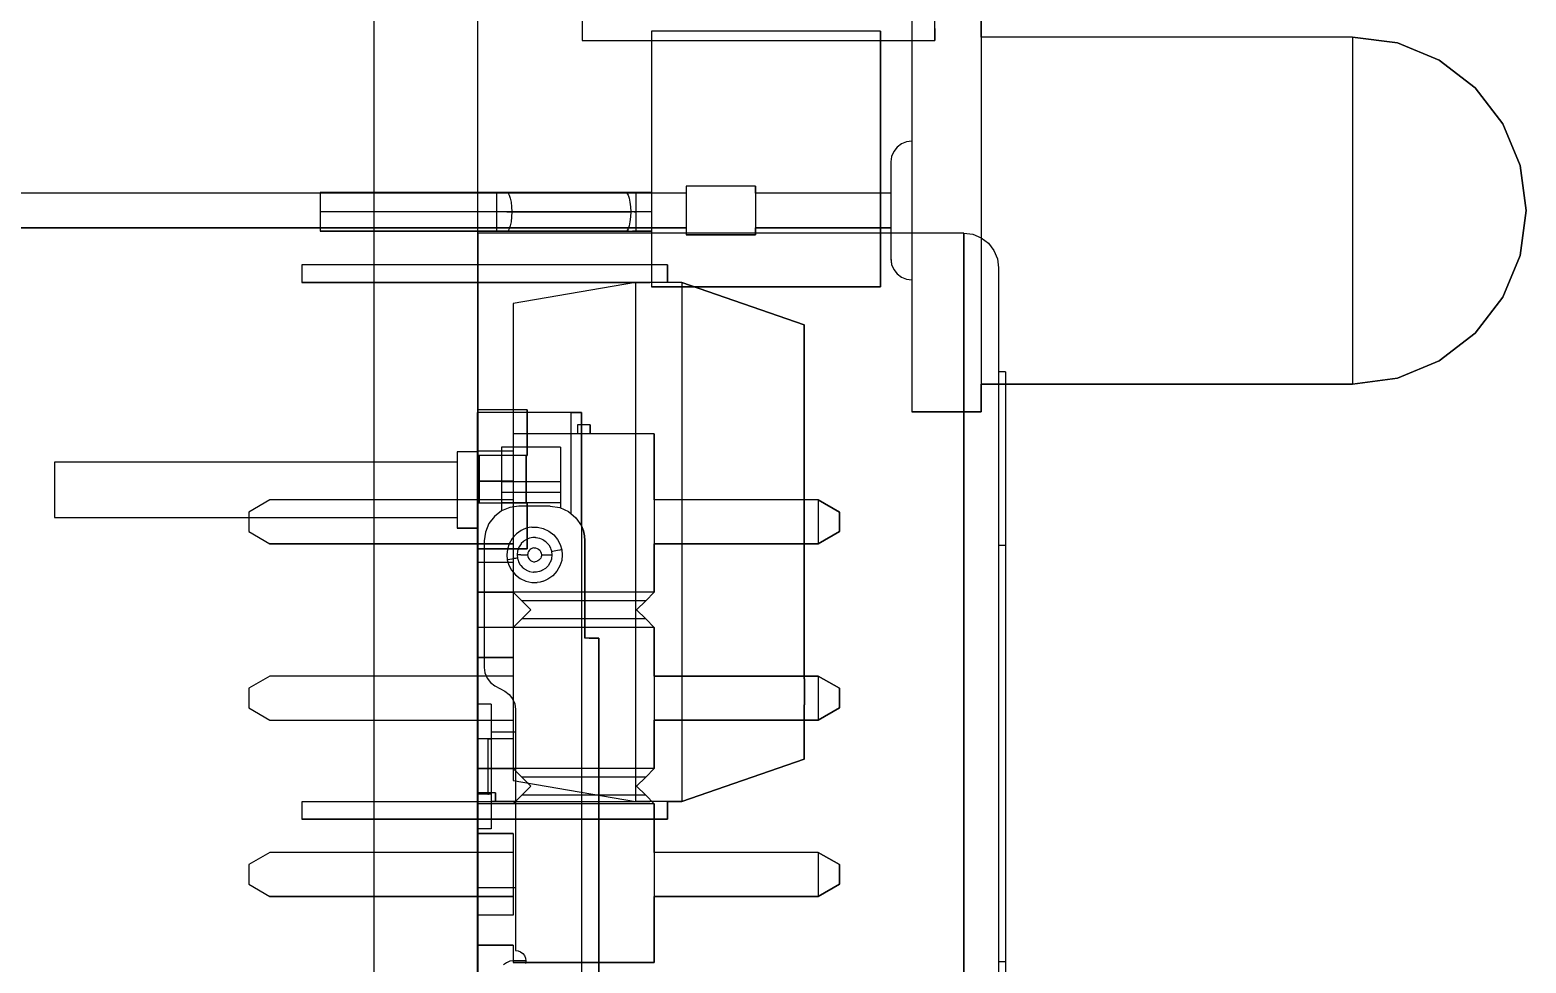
# Model space of a CAD drawing. Header units: inches. Extents: x 0 to 841, y -594 to 0.
# Drawn here: x 541.24 to 584.35, y -235.95 to -209.06 of the extents above; entities that cross this region are included whole.
import ezdxf

# ---------------------------------------------------------------- set-up
doc = ezdxf.new("R2010")
doc.units = ezdxf.units.IN
doc.header["$MEASUREMENT"] = 0

msp = doc.modelspace()

# ---------------------------------------------------------------- linework, layer by layer
at = {"color": 18, "true_color": 0x000000}
for p, q in [((551.146, -165.315), (551.146, -405.315)), ((554.146, -405.315), (554.146, -165.315)), ((557.146, -204.201), (557.146, -209.365)), ((566.646, -208.465), (566.646, -212.265)), ((567.306, -209.365), (567.306, -208.447)), ((568.646, -209.265), (568.646, -208.465)), ((557.146, -209.007), (557.146, -209.297)), ((566.646, -208.663), (566.646, -209.243)), ((567.306, -209.019), (567.306, -209.319)), ((568.646, -208.663), (568.646, -209.243)), ((557.146, -209.297), (557.146, -209.365)), ((557.146, -209.365), (567.306, -209.365)), ((557.146, -209.365), (559.762, -209.365)), ((565.742, -209.099), (559.146, -209.099)), ((559.146, -209.099), (559.146, -213.747)), ((559.146, -209.099), (559.146, -209.135)), ((565.742, -209.099), (559.146, -209.099)), ((559.146, -209.135), (559.146, -209.241)), ((559.146, -209.241), (559.146, -209.419)), ((559.146, -209.419), (559.146, -209.663)), ((559.762, -209.365), (567.306, -209.365)), ((565.742, -216.465), (565.742, -209.099)), ((565.742, -209.099), (565.742, -209.135)), ((565.742, -209.135), (565.742, -209.241)), ((565.742, -209.241), (565.742, -209.419)), ((565.742, -209.419), (565.742, -209.663)), ((566.646, -209.243), (566.646, -210.163)), ((567.306, -209.319), (567.306, -209.365)), ((568.646, -209.243), (568.646, -210.163)), ((579.346, -209.265), (568.646, -209.265)), ((579.346, -209.265), (568.646, -209.265)), ((580.64, -209.435), (579.346, -209.265)), ((579.346, -209.265), (580.64, -209.435)), ((579.346, -209.265), (579.346, -209.435)), ((579.346, -209.435), (579.346, -209.935)), ((581.846, -209.935), (580.64, -209.435)), ((580.64, -209.435), (581.846, -209.935)), ((559.146, -209.663), (559.146, -209.973)), ((565.742, -209.663), (565.742, -209.973)), ((579.346, -209.935), (579.346, -210.729)), ((582.882, -210.729), (581.846, -209.935)), ((581.846, -209.935), (582.882, -210.729)), ((559.146, -209.973), (559.146, -210.341)), ((559.146, -210.341), (559.146, -210.763)), ((565.742, -209.973), (565.742, -210.341)), ((565.742, -210.341), (565.742, -210.763)), ((566.646, -210.163), (566.646, -211.365)), ((568.646, -210.163), (568.646, -211.365)), ((559.146, -210.763), (559.146, -211.237)), ((565.742, -210.763), (565.742, -211.237)), ((579.346, -210.729), (579.346, -211.765)), ((583.676, -211.765), (582.882, -210.729)), ((582.882, -210.729), (583.676, -211.765)), ((559.146, -211.237), (559.146, -211.751)), ((565.742, -211.237), (565.742, -211.751)), ((566.646, -211.365), (566.646, -212.765)), ((568.646, -211.365), (568.646, -212.765)), ((559.146, -211.751), (559.146, -212.301)), ((565.742, -211.751), (565.742, -212.301)), ((579.346, -211.765), (579.346, -212.971)), ((584.176, -212.971), (583.676, -211.765)), ((583.676, -211.765), (584.176, -212.971)), ((559.146, -212.301), (559.146, -212.879)), ((565.742, -212.301), (565.742, -212.879)), ((566.222, -212.441), (566.126, -212.565)), ((566.222, -212.441), (566.126, -212.565)), ((566.346, -212.345), (566.222, -212.441)), ((566.346, -212.345), (566.222, -212.441)), ((566.49, -212.285), (566.346, -212.345)), ((566.49, -212.285), (566.346, -212.345)), ((566.646, -212.265), (566.49, -212.285)), ((566.646, -212.265), (566.49, -212.285)), ((559.146, -212.879), (559.146, -213.475)), ((565.742, -212.879), (565.742, -213.475)), ((566.066, -212.709), (566.046, -212.865)), ((566.066, -212.709), (566.046, -212.865)), ((566.046, -212.865), (566.046, -213.765)), ((566.046, -212.865), (566.046, -212.913)), ((566.046, -212.913), (566.046, -213.053)), ((566.126, -212.565), (566.066, -212.709)), ((566.126, -212.565), (566.066, -212.709)), ((566.646, -212.765), (566.646, -214.265)), ((568.646, -212.765), (568.646, -214.265)), ((566.046, -213.053), (566.046, -213.275)), ((566.046, -213.275), (566.046, -213.565)), ((579.346, -212.971), (579.346, -214.265)), ((584.346, -214.265), (584.176, -212.971)), ((584.176, -212.971), (584.346, -214.265)), ((560.146, -213.765), (513.346, -213.765)), ((560.146, -213.765), (513.346, -213.765)), ((554.676, -213.747), (549.596, -213.747)), ((549.596, -213.747), (549.596, -214.305)), ((549.596, -213.747), (549.596, -213.765)), ((554.676, -213.747), (549.596, -213.747)), ((549.596, -213.765), (549.596, -213.821)), ((549.596, -213.821), (549.596, -213.911)), ((554.776, -213.747), (554.676, -213.747)), ((554.676, -213.747), (554.676, -213.765)), ((554.676, -213.747), (554.776, -213.747)), ((554.676, -213.765), (554.676, -213.821)), ((554.676, -213.821), (554.676, -213.911)), ((554.874, -213.747), (554.776, -213.747)), ((554.874, -213.747), (554.776, -213.747)), ((554.974, -213.747), (554.874, -213.747)), ((554.874, -213.747), (554.974, -213.747)), ((558.496, -213.747), (554.878, -213.747)), ((558.4, -213.747), (554.974, -213.747)), ((554.974, -213.747), (555.012, -213.765)), ((554.974, -213.747), (558.4, -213.747)), ((555.012, -213.765), (555.046, -213.821)), ((555.046, -213.821), (555.076, -213.911)), ((558.598, -213.747), (558.4, -213.747)), ((558.4, -213.747), (558.438, -213.765)), ((558.498, -213.747), (558.4, -213.747)), ((558.438, -213.765), (558.472, -213.821)), ((558.472, -213.821), (558.502, -213.911)), ((558.598, -213.747), (558.498, -213.747)), ((558.698, -213.747), (558.598, -213.747)), ((558.598, -213.747), (558.698, -213.747)), ((559.146, -213.747), (558.6, -213.747)), ((559.146, -213.747), (558.698, -213.747)), ((558.698, -213.747), (558.698, -213.765)), ((559.146, -213.747), (558.698, -213.747)), ((558.698, -213.765), (558.698, -213.821)), ((558.698, -213.821), (558.698, -213.911)), ((559.146, -213.475), (559.146, -214.083)), ((562.146, -213.565), (560.146, -213.565)), ((560.146, -213.565), (560.146, -213.765)), ((560.146, -213.565), (560.146, -213.589)), ((562.146, -213.565), (560.146, -213.565)), ((560.146, -213.589), (560.146, -213.659)), ((560.146, -213.659), (560.146, -213.771)), ((560.146, -213.771), (560.146, -213.915)), ((562.146, -213.765), (562.146, -213.565)), ((562.146, -213.565), (562.146, -213.589)), ((562.146, -213.589), (562.146, -213.659)), ((562.146, -213.659), (562.146, -213.771)), ((566.046, -213.765), (562.146, -213.765)), ((566.046, -213.765), (562.146, -213.765)), ((562.146, -213.771), (562.146, -213.915)), ((565.742, -213.475), (565.742, -214.083)), ((566.046, -213.565), (566.046, -213.903)), ((549.596, -213.911), (549.596, -214.025)), ((549.596, -214.025), (549.596, -214.161)), ((549.596, -214.161), (549.596, -214.305)), ((554.676, -213.911), (554.676, -214.025)), ((554.676, -214.025), (554.676, -214.161)), ((554.676, -214.161), (554.676, -214.305)), ((555.076, -213.911), (555.098, -214.025)), ((555.098, -214.025), (555.112, -214.161)), ((555.112, -214.161), (555.124, -214.305)), ((558.502, -213.911), (558.524, -214.025)), ((558.524, -214.025), (558.538, -214.161)), ((558.538, -214.161), (558.55, -214.305)), ((558.698, -213.911), (558.698, -214.025)), ((558.698, -214.025), (558.698, -214.161)), ((558.698, -214.161), (558.698, -214.305)), ((559.146, -214.083), (559.146, -214.695)), ((560.146, -213.915), (560.146, -214.085)), ((560.146, -214.085), (560.146, -214.265)), ((562.146, -213.915), (562.146, -214.085)), ((562.146, -214.085), (562.146, -214.265)), ((565.742, -214.083), (565.742, -214.695)), ((566.046, -213.903), (566.046, -214.265)), ((549.596, -214.305), (549.596, -214.863)), ((549.596, -214.305), (549.596, -214.449)), ((554.676, -214.305), (549.596, -214.305)), ((549.596, -214.449), (549.596, -214.585)), ((549.596, -214.585), (549.596, -214.701)), ((558.698, -214.305), (554.676, -214.305)), ((554.826, -214.305), (554.676, -214.305)), ((554.676, -214.305), (554.676, -214.449)), ((554.676, -214.449), (554.676, -214.585)), ((554.676, -214.585), (554.676, -214.701)), ((554.976, -214.305), (554.826, -214.305)), ((554.976, -214.305), (555.124, -214.305)), ((555.098, -214.585), (555.076, -214.701)), ((555.112, -214.449), (555.098, -214.585)), ((555.124, -214.305), (555.112, -214.449)), ((555.124, -214.305), (558.55, -214.305)), ((558.524, -214.585), (558.502, -214.701)), ((558.538, -214.449), (558.524, -214.585)), ((558.55, -214.305), (558.538, -214.449)), ((558.598, -214.305), (558.55, -214.305)), ((558.648, -214.305), (558.598, -214.305)), ((558.648, -214.305), (558.698, -214.305)), ((558.698, -214.305), (558.698, -214.449)), ((559.146, -214.305), (558.698, -214.305)), ((558.698, -214.449), (558.698, -214.585)), ((558.698, -214.585), (558.698, -214.701)), ((560.146, -214.265), (560.146, -214.447)), ((560.146, -214.447), (560.146, -214.615)), ((560.146, -214.615), (560.146, -214.761)), ((562.146, -214.265), (562.146, -214.447)), ((562.146, -214.447), (562.146, -214.615)), ((562.146, -214.615), (562.146, -214.761)), ((566.046, -214.265), (566.046, -214.627)), ((566.046, -214.627), (566.046, -214.965)), ((566.646, -214.265), (566.646, -215.767)), ((568.646, -214.265), (568.646, -215.767)), ((579.346, -214.265), (579.346, -215.559)), ((584.176, -215.559), (584.346, -214.265)), ((584.346, -214.265), (584.176, -215.559)), ((513.346, -214.765), (560.146, -214.765)), ((560.146, -214.765), (513.346, -214.765)), ((549.596, -214.701), (549.596, -214.789)), ((549.596, -214.789), (549.596, -214.845)), ((549.596, -214.845), (549.596, -214.863)), ((549.596, -214.863), (554.676, -214.863)), ((554.676, -214.863), (549.596, -214.863)), ((568.146, -214.915), (554.146, -214.915)), ((554.146, -214.915), (554.146, -221.215)), ((554.146, -214.915), (554.146, -214.987)), ((568.146, -214.915), (554.146, -214.915)), ((554.146, -214.987), (554.146, -215.203)), ((554.676, -214.701), (554.676, -214.789)), ((554.676, -214.789), (554.676, -214.845)), ((554.676, -214.845), (554.676, -214.863)), ((554.676, -214.863), (554.974, -214.863)), ((554.776, -214.863), (554.676, -214.863)), ((554.876, -214.863), (554.776, -214.863)), ((554.974, -214.863), (554.876, -214.863)), ((556.75, -214.863), (554.88, -214.863)), ((555.012, -214.845), (554.974, -214.863)), ((554.974, -214.863), (558.4, -214.863)), ((558.4, -214.863), (554.974, -214.863)), ((555.046, -214.789), (555.012, -214.845)), ((555.076, -214.701), (555.046, -214.789)), ((558.496, -214.863), (556.75, -214.863)), ((558.438, -214.845), (558.4, -214.863)), ((558.4, -214.863), (558.496, -214.863)), ((558.4, -214.863), (558.498, -214.863)), ((558.472, -214.789), (558.438, -214.845)), ((558.502, -214.701), (558.472, -214.789)), ((558.496, -214.863), (558.598, -214.863)), ((558.498, -214.863), (558.598, -214.863)), ((558.598, -214.863), (558.698, -214.863)), ((558.698, -214.863), (558.598, -214.863)), ((559.146, -214.863), (558.6, -214.863)), ((558.698, -214.701), (558.698, -214.789)), ((558.698, -214.789), (558.698, -214.845)), ((558.698, -214.845), (558.698, -214.863)), ((558.698, -214.863), (559.146, -214.863)), ((558.698, -214.863), (559.146, -214.863)), ((559.146, -214.695), (559.146, -215.301)), ((559.146, -214.863), (559.146, -216.465)), ((560.146, -214.761), (560.146, -214.871)), ((560.146, -214.765), (560.146, -214.965)), ((560.146, -214.871), (560.146, -214.941)), ((560.146, -214.941), (560.146, -214.965)), ((560.146, -214.965), (562.146, -214.965)), ((562.146, -214.965), (560.146, -214.965)), ((562.146, -214.761), (562.146, -214.871)), ((562.146, -214.965), (562.146, -214.765)), ((562.146, -214.765), (566.046, -214.765)), ((566.046, -214.765), (562.146, -214.765)), ((562.146, -214.871), (562.146, -214.941)), ((562.146, -214.941), (562.146, -214.965)), ((565.742, -214.695), (565.742, -215.301)), ((566.046, -214.765), (566.046, -215.617)), ((566.046, -214.965), (566.046, -215.255)), ((568.146, -244.915), (568.146, -214.915)), ((568.146, -214.915), (568.404, -214.949)), ((568.146, -214.915), (568.146, -214.987)), ((568.146, -214.987), (568.146, -215.203)), ((568.404, -214.949), (568.646, -215.049)), ((568.646, -215.049), (568.854, -215.207)), ((554.146, -215.203), (554.146, -215.561)), ((559.146, -215.301), (559.146, -215.895)), ((565.742, -215.301), (565.742, -215.895)), ((566.046, -215.255), (566.046, -215.477)), ((566.046, -215.477), (566.046, -215.617)), ((568.146, -215.203), (568.146, -215.561)), ((568.854, -215.207), (569.012, -215.415)), ((569.012, -215.415), (569.112, -215.657)), ((554.146, -215.827), (549.066, -215.827)), ((549.066, -215.827), (549.066, -216.335)), ((554.146, -215.827), (549.066, -215.827)), ((549.066, -215.827), (549.066, -216.335)), ((554.146, -215.561), (554.146, -216.057)), ((559.606, -215.827), (554.146, -215.827)), ((554.146, -215.827), (554.146, -216.335)), ((559.606, -215.827), (554.146, -215.827)), ((559.146, -215.895), (559.146, -216.465)), ((559.606, -216.337), (559.606, -215.827)), ((559.606, -215.827), (559.606, -216.337)), ((565.742, -215.895), (565.742, -216.465)), ((566.046, -215.617), (566.046, -215.665)), ((566.046, -215.617), (566.046, -215.665)), ((566.046, -215.617), (566.066, -215.821)), ((566.046, -215.665), (566.066, -215.821)), ((566.046, -215.665), (566.066, -215.821)), ((566.066, -215.821), (566.126, -215.965)), ((566.066, -215.821), (566.126, -215.965)), ((566.126, -215.965), (566.222, -216.089)), ((566.126, -215.965), (566.222, -216.089)), ((566.646, -215.767), (566.646, -217.165)), ((568.146, -215.561), (568.146, -216.057)), ((568.646, -215.767), (568.646, -217.165)), ((569.112, -215.657), (569.146, -215.915)), ((569.146, -215.915), (569.146, -215.991)), ((579.346, -215.559), (579.346, -216.765)), ((583.676, -216.765), (584.176, -215.559)), ((584.176, -215.559), (583.676, -216.765)), ((549.066, -216.335), (554.146, -216.335)), ((554.146, -216.335), (549.066, -216.335)), ((554.146, -216.057), (554.146, -216.687)), ((554.146, -216.335), (559.098, -216.335)), ((559.098, -216.335), (554.146, -216.335)), ((558.688, -216.337), (555.162, -216.947)), ((558.688, -216.337), (555.162, -216.947)), ((559.098, -216.337), (558.688, -216.337)), ((558.688, -216.337), (558.688, -231.299)), ((560.018, -216.337), (558.688, -216.337)), ((559.098, -216.335), (559.098, -216.337)), ((559.098, -216.335), (559.098, -216.337)), ((560.018, -216.337), (559.606, -216.337)), ((563.544, -217.557), (560.018, -216.337)), ((560.018, -216.337), (560.018, -231.299)), ((560.018, -216.337), (563.544, -217.557)), ((566.222, -216.089), (566.346, -216.185)), ((566.222, -216.089), (566.346, -216.185)), ((566.346, -216.185), (566.49, -216.245)), ((566.346, -216.185), (566.49, -216.245)), ((566.49, -216.245), (566.646, -216.265)), ((566.49, -216.245), (566.646, -216.265)), ((566.646, -216.265), (566.646, -220.065)), ((568.146, -216.057), (568.146, -216.687)), ((569.146, -215.991), (569.146, -216.221)), ((569.146, -216.221), (569.146, -216.601)), ((554.146, -216.687), (554.146, -217.443)), ((559.146, -216.465), (565.742, -216.465)), ((565.742, -216.465), (559.146, -216.465)), ((568.146, -216.687), (568.146, -217.443)), ((569.146, -216.601), (569.146, -217.125)), ((579.346, -216.765), (579.346, -217.801)), ((582.882, -217.801), (583.676, -216.765)), ((583.676, -216.765), (582.882, -217.801)), ((555.162, -216.947), (555.162, -230.689)), ((555.162, -216.947), (555.162, -230.689)), ((566.646, -217.165), (566.646, -218.367)), ((568.646, -217.165), (568.646, -218.367)), ((569.146, -217.125), (569.146, -217.791)), ((554.146, -217.443), (554.146, -218.319)), ((563.544, -227.765), (563.544, -217.557)), ((563.544, -217.557), (563.544, -230.079)), ((568.146, -217.443), (568.146, -218.319)), ((569.146, -217.791), (569.146, -218.589)), ((579.346, -217.801), (579.346, -218.595)), ((581.846, -218.595), (582.882, -217.801)), ((582.882, -217.801), (581.846, -218.595)), ((554.146, -218.319), (554.146, -219.309)), ((566.646, -218.367), (566.646, -219.289)), ((568.146, -218.319), (568.146, -219.309)), ((568.646, -218.367), (568.646, -219.289)), ((569.146, -218.589), (569.146, -219.511)), ((569.346, -218.915), (569.146, -218.915)), ((569.346, -218.915), (569.346, -218.999)), ((569.346, -218.999), (569.346, -219.253)), ((579.346, -218.595), (579.346, -219.095)), ((580.64, -219.095), (581.846, -218.595)), ((581.846, -218.595), (580.64, -219.095)), ((554.146, -219.309), (554.146, -220.399)), ((566.646, -219.289), (566.646, -219.867)), ((568.146, -219.309), (568.146, -220.399)), ((568.646, -220.065), (568.646, -219.265)), ((568.646, -219.265), (579.346, -219.265)), ((579.346, -219.265), (568.646, -219.265)), ((568.646, -219.289), (568.646, -219.867)), ((569.346, -219.253), (569.346, -219.671)), ((579.346, -219.265), (580.64, -219.095)), ((580.64, -219.095), (579.346, -219.265)), ((579.346, -219.095), (579.346, -219.265)), ((569.146, -219.511), (569.146, -220.547)), ((569.346, -219.671), (569.346, -220.245)), ((557.126, -220.087), (554.126, -220.087)), ((554.126, -220.087), (554.126, -252.787)), ((554.126, -220.087), (554.126, -228.487)), ((556.826, -220.087), (554.126, -220.087)), ((555.568, -220.005), (554.146, -220.005)), ((554.146, -220.005), (554.146, -221.325)), ((555.568, -220.005), (554.146, -220.005)), ((554.146, -220.005), (554.146, -221.325)), ((555.568, -220.005), (554.146, -220.005)), ((554.146, -220.005), (554.146, -221.325)), ((554.146, -220.005), (554.146, -221.325)), ((555.568, -220.005), (554.146, -220.005)), ((555.568, -221.325), (555.568, -220.005)), ((555.568, -220.005), (555.568, -221.325)), ((555.568, -221.325), (555.568, -220.005)), ((555.568, -220.005), (555.568, -221.325)), ((556.826, -220.087), (556.826, -222.997)), ((556.826, -220.087), (557.126, -220.087)), ((557.126, -223.351), (557.126, -220.087)), ((557.126, -220.087), (557.126, -223.351)), ((566.646, -219.867), (566.646, -220.065)), ((566.646, -220.065), (568.646, -220.065)), ((568.646, -220.065), (566.646, -220.065)), ((568.646, -219.867), (568.646, -220.065)), ((569.346, -220.245), (569.346, -220.969)), ((554.146, -220.399), (554.146, -221.581)), ((557.014, -220.695), (555.162, -220.695)), ((555.162, -220.695), (555.162, -221.197)), ((555.162, -220.695), (555.162, -221.197)), ((559.226, -220.695), (555.162, -220.695)), ((557.374, -220.441), (557.014, -220.441)), ((557.014, -220.441), (557.014, -220.695)), ((557.374, -220.441), (557.014, -220.441)), ((557.014, -220.441), (557.014, -220.695)), ((557.374, -220.695), (557.374, -220.441)), ((557.374, -220.441), (557.374, -220.695)), ((559.226, -220.695), (557.374, -220.695)), ((559.226, -222.601), (559.226, -220.695)), ((559.226, -220.695), (559.226, -225.267)), ((568.146, -220.399), (568.146, -221.581)), ((569.146, -220.547), (569.146, -221.685)), ((556.526, -221.087), (554.826, -221.087)), ((554.826, -221.087), (554.826, -222.921)), ((556.526, -221.087), (556.526, -222.837)), ((569.346, -220.969), (569.346, -221.831)), ((553.546, -221.515), (541.946, -221.515)), ((541.946, -221.515), (541.946, -223.115)), ((553.546, -221.515), (541.946, -221.515)), ((541.946, -221.515), (541.946, -221.543)), ((541.946, -221.543), (541.946, -221.623)), ((554.146, -221.215), (553.546, -221.215)), ((553.546, -221.215), (553.546, -221.515)), ((554.146, -221.215), (553.546, -221.215)), ((553.546, -221.215), (553.546, -221.253)), ((553.546, -221.253), (553.546, -221.363)), ((553.546, -221.363), (553.546, -221.537)), ((553.546, -221.537), (553.546, -221.765)), ((555.162, -221.197), (554.146, -221.197)), ((554.146, -221.197), (554.146, -222.061)), ((555.162, -221.197), (554.146, -221.197)), ((554.146, -221.197), (554.146, -222.061)), ((554.146, -221.325), (554.18, -221.325)), ((555.568, -221.325), (554.146, -221.325)), ((554.146, -221.325), (554.18, -221.325)), ((555.568, -221.325), (554.146, -221.325)), ((554.18, -221.503), (554.146, -221.503)), ((554.146, -221.503), (554.146, -222.011)), ((554.146, -221.503), (554.146, -222.011)), ((554.18, -221.503), (554.146, -221.503)), ((554.146, -221.581), (554.146, -222.843)), ((554.18, -221.325), (554.18, -222.011)), ((554.18, -221.325), (554.18, -222.697)), ((554.18, -221.325), (554.18, -221.503)), ((554.18, -221.325), (554.18, -222.697)), ((555.534, -222.697), (555.534, -221.325)), ((555.534, -221.325), (555.568, -221.325)), ((555.534, -221.325), (555.534, -222.697)), ((555.534, -222.697), (555.534, -221.325)), ((555.534, -221.325), (555.568, -221.325)), ((555.534, -221.325), (555.534, -222.697)), ((568.146, -221.581), (568.146, -222.843)), ((541.946, -221.623), (541.946, -221.749)), ((541.946, -221.749), (541.946, -221.915)), ((541.946, -221.915), (541.946, -222.107)), ((553.546, -221.765), (553.546, -222.031)), ((554.18, -222.011), (554.146, -222.011)), ((554.146, -222.011), (554.146, -222.519)), ((554.146, -222.011), (554.146, -222.519)), ((554.18, -222.011), (554.146, -222.011)), ((554.146, -222.011), (554.18, -222.011)), ((554.18, -222.011), (554.146, -222.011)), ((554.18, -222.011), (554.18, -222.697)), ((569.146, -221.685), (569.146, -222.915)), ((569.346, -221.831), (569.346, -222.819)), ((541.946, -222.107), (541.946, -222.315)), ((541.946, -222.315), (541.946, -222.521)), ((553.546, -222.031), (553.546, -222.315)), ((553.546, -222.315), (553.546, -222.599)), ((554.146, -222.061), (555.162, -222.061)), ((555.162, -222.061), (554.146, -222.061)), ((556.526, -222.087), (554.826, -222.087)), ((556.526, -222.387), (554.826, -222.387)), ((555.162, -222.061), (555.162, -222.601)), ((555.162, -222.061), (555.162, -224.409)), ((541.946, -222.521), (541.946, -222.715)), ((541.946, -222.715), (541.946, -222.881)), ((548.152, -222.601), (547.542, -222.953)), ((548.152, -222.601), (547.542, -222.953)), ((555.162, -222.601), (548.152, -222.601)), ((555.162, -222.601), (548.152, -222.601)), ((553.546, -222.599), (553.546, -222.865)), ((553.546, -222.865), (553.546, -223.093)), ((554.146, -222.519), (554.18, -222.519)), ((554.18, -222.519), (554.146, -222.519)), ((554.18, -222.697), (554.146, -222.697)), ((554.146, -222.697), (554.146, -224.017)), ((555.568, -222.697), (554.146, -222.697)), ((554.146, -222.697), (554.146, -224.017)), ((554.18, -222.697), (554.146, -222.697)), ((554.146, -222.697), (554.146, -224.017)), ((554.146, -222.697), (554.146, -224.017)), ((555.568, -222.697), (554.146, -222.697)), ((554.146, -222.843), (554.146, -224.175)), ((554.18, -222.519), (554.18, -222.697)), ((556.526, -222.687), (554.826, -222.687)), ((555.068, -222.821), (554.826, -222.921)), ((555.326, -222.787), (555.068, -222.821)), ((556.226, -222.787), (555.326, -222.787)), ((555.568, -222.697), (555.534, -222.697)), ((555.568, -222.697), (555.534, -222.697)), ((555.568, -224.017), (555.568, -222.697)), ((555.568, -222.697), (555.568, -224.017)), ((555.568, -224.017), (555.568, -222.697)), ((555.568, -222.697), (555.568, -224.017)), ((556.226, -222.787), (556.502, -222.827)), ((556.502, -222.827), (556.758, -222.939)), ((563.95, -222.601), (559.226, -222.601)), ((563.95, -222.601), (559.226, -222.601)), ((564.56, -222.953), (563.95, -222.601)), ((563.95, -222.601), (563.95, -223.871)), ((563.95, -222.601), (564.56, -222.953)), ((568.146, -222.843), (568.146, -224.175)), ((569.346, -222.819), (569.346, -223.915)), ((541.946, -222.881), (541.946, -223.007)), ((541.946, -223.007), (541.946, -223.087)), ((541.946, -223.087), (541.946, -223.115)), ((541.946, -223.115), (553.546, -223.115)), ((541.946, -223.115), (553.546, -223.115)), ((547.542, -222.953), (547.542, -223.519)), ((547.542, -222.953), (547.542, -223.519)), ((553.546, -223.093), (553.546, -223.267)), ((553.546, -223.115), (553.546, -223.415)), ((553.546, -223.267), (553.546, -223.377)), ((554.46, -223.287), (554.36, -223.529)), ((554.618, -223.081), (554.46, -223.287)), ((554.826, -222.921), (554.618, -223.081)), ((556.758, -222.939), (556.97, -223.119)), ((556.97, -223.119), (557.126, -223.351)), ((564.56, -223.519), (564.56, -222.953)), ((564.56, -222.953), (564.56, -223.519)), ((569.146, -222.915), (569.146, -224.217)), ((547.542, -223.519), (548.152, -223.871)), ((547.542, -223.519), (548.152, -223.871)), ((553.546, -223.377), (553.546, -223.415)), ((553.546, -223.415), (554.146, -223.415)), ((554.146, -223.415), (553.546, -223.415)), ((554.146, -223.415), (554.146, -236.415)), ((554.36, -223.529), (554.326, -223.787)), ((555.132, -223.713), (555.044, -223.867)), ((555.252, -223.583), (555.132, -223.713)), ((555.392, -223.485), (555.252, -223.583)), ((555.468, -223.449), (555.392, -223.485)), ((555.542, -223.423), (555.468, -223.449)), ((555.618, -223.403), (555.542, -223.423)), ((555.546, -223.421), (555.542, -223.423)), ((555.582, -223.411), (555.546, -223.421)), ((555.578, -223.727), (555.546, -223.743)), ((555.634, -223.707), (555.578, -223.727)), ((555.618, -223.403), (555.582, -223.411)), ((555.696, -223.391), (555.618, -223.403)), ((555.68, -223.697), (555.634, -223.707)), ((555.724, -223.689), (555.68, -223.697)), ((555.696, -223.391), (555.858, -223.393)), ((555.804, -223.687), (555.724, -223.689)), ((555.804, -223.687), (555.818, -223.689)), ((555.818, -223.689), (555.918, -223.707)), ((555.858, -223.393), (556.026, -223.429)), ((555.918, -223.707), (555.92, -223.709)), ((555.92, -223.709), (556.012, -223.747)), ((556.026, -223.429), (556.186, -223.501)), ((556.186, -223.501), (556.328, -223.607)), ((556.328, -223.607), (556.438, -223.741)), ((556.438, -223.741), (556.518, -223.889)), ((557.182, -223.491), (557.126, -223.351)), ((557.126, -223.351), (557.182, -223.491)), ((557.126, -223.351), (557.126, -240.087)), ((557.214, -223.637), (557.182, -223.491)), ((557.182, -223.491), (557.214, -223.637)), ((557.182, -223.493), (557.182, -223.495)), ((557.182, -223.495), (557.2, -223.571)), ((557.226, -223.787), (557.214, -223.637)), ((557.214, -223.637), (557.226, -223.787)), ((557.214, -223.639), (557.216, -223.641)), ((557.216, -223.641), (557.226, -223.787)), ((563.95, -223.871), (564.56, -223.519)), ((564.56, -223.519), (563.95, -223.871)), ((548.152, -223.871), (555.162, -223.871)), ((555.162, -223.871), (548.152, -223.871)), ((554.146, -224.017), (555.568, -224.017)), ((555.568, -224.017), (554.146, -224.017)), ((554.146, -224.017), (555.568, -224.017)), ((555.568, -224.017), (554.146, -224.017)), ((554.326, -223.787), (554.326, -227.435)), ((554.992, -224.027), (554.976, -224.187)), ((555.044, -223.867), (554.992, -224.027)), ((555.162, -223.871), (555.162, -224.409)), ((555.288, -224.075), (555.276, -224.187)), ((555.29, -224.065), (555.288, -224.075)), ((555.328, -223.965), (555.29, -224.065)), ((555.332, -223.959), (555.328, -223.965)), ((555.388, -223.871), (555.332, -223.959)), ((555.394, -223.865), (555.388, -223.871)), ((555.462, -223.799), (555.394, -223.865)), ((555.48, -223.783), (555.462, -223.799)), ((555.546, -223.743), (555.48, -223.783)), ((555.578, -224.157), (555.576, -224.187)), ((555.584, -224.129), (555.578, -224.157)), ((555.598, -224.095), (555.584, -224.129)), ((555.62, -224.061), (555.598, -224.095)), ((555.648, -224.033), (555.62, -224.061)), ((555.68, -224.011), (555.648, -224.033)), ((555.716, -223.995), (555.68, -224.011)), ((555.76, -223.987), (555.716, -223.995)), ((555.76, -223.987), (555.808, -223.989)), ((555.808, -223.989), (555.85, -224.001)), ((555.85, -224.001), (555.89, -224.023)), ((555.89, -224.023), (555.926, -224.053)), ((555.926, -224.053), (555.952, -224.093)), ((555.952, -224.093), (555.97, -224.137)), ((555.97, -224.137), (555.976, -224.187)), ((556.012, -223.747), (556.022, -223.753)), ((556.022, -223.753), (556.1, -223.805)), ((556.1, -223.805), (556.114, -223.819)), ((556.114, -223.819), (556.17, -223.881)), ((556.17, -223.881), (556.186, -223.901)), ((556.186, -223.901), (556.224, -223.965)), ((556.224, -223.965), (556.238, -223.995)), ((556.238, -223.995), (556.25, -224.031)), ((556.25, -224.031), (556.256, -224.045)), ((556.256, -224.045), (556.268, -224.095)), ((556.276, -224.093), (556.268, -224.095)), ((556.268, -224.095), (556.276, -224.187)), ((556.302, -224.089), (556.276, -224.093)), ((556.276, -224.093), (556.276, -224.093)), ((556.338, -224.083), (556.302, -224.089)), ((556.302, -224.089), (556.302, -224.089)), ((556.386, -224.073), (556.338, -224.083)), ((556.338, -224.083), (556.338, -224.083)), ((556.442, -224.063), (556.386, -224.073)), ((556.386, -224.073), (556.386, -224.073)), ((556.5, -224.053), (556.442, -224.063)), ((556.442, -224.063), (556.442, -224.063)), ((556.532, -224.047), (556.5, -224.053)), ((556.5, -224.053), (556.5, -224.053)), ((556.518, -223.889), (556.562, -224.041)), ((556.562, -224.041), (556.532, -224.047)), ((556.532, -224.047), (556.532, -224.047)), ((556.562, -224.041), (556.576, -224.187)), ((556.562, -224.041), (556.562, -224.041)), ((557.226, -226.587), (557.226, -223.787)), ((557.226, -223.787), (557.226, -226.587)), ((559.226, -225.267), (559.226, -223.871)), ((559.226, -223.871), (563.95, -223.871)), ((563.95, -223.871), (559.226, -223.871)), ((569.346, -223.915), (569.146, -223.915)), ((569.346, -223.915), (569.346, -224.119)), ((569.346, -224.119), (569.346, -224.719)), ((554.146, -224.175), (554.146, -225.561)), ((555.162, -224.409), (554.146, -224.409)), ((554.146, -224.409), (554.146, -225.267)), ((554.146, -224.409), (554.146, -225.267)), ((555.162, -224.409), (554.146, -224.409)), ((554.976, -224.187), (554.99, -224.333)), ((555.062, -224.321), (554.99, -224.333)), ((554.99, -224.333), (555.034, -224.485)), ((554.99, -224.333), (554.99, -224.333)), ((555.034, -224.485), (555.114, -224.633)), ((555.126, -224.309), (555.062, -224.321)), ((555.062, -224.321), (555.062, -224.321)), ((555.18, -224.297), (555.126, -224.309)), ((555.126, -224.309), (555.126, -224.309)), ((555.226, -224.289), (555.18, -224.297)), ((555.18, -224.297), (555.18, -224.297)), ((555.258, -224.283), (555.226, -224.289)), ((555.226, -224.289), (555.226, -224.289)), ((555.278, -224.279), (555.258, -224.283)), ((555.258, -224.283), (555.258, -224.283)), ((555.276, -224.187), (555.284, -224.279)), ((555.278, -224.187), (555.276, -224.187)), ((555.282, -224.187), (555.278, -224.187)), ((555.282, -224.279), (555.278, -224.279)), ((555.278, -224.279), (555.278, -224.279)), ((555.302, -224.187), (555.282, -224.187)), ((555.284, -224.279), (555.282, -224.279)), ((555.284, -224.279), (555.296, -224.329)), ((555.296, -224.329), (555.302, -224.343)), ((555.336, -224.187), (555.302, -224.187)), ((555.302, -224.343), (555.314, -224.381)), ((555.314, -224.381), (555.328, -224.409)), ((555.328, -224.409), (555.366, -224.473)), ((555.382, -224.187), (555.336, -224.187)), ((555.366, -224.473), (555.382, -224.493)), ((555.382, -224.187), (555.436, -224.187)), ((555.382, -224.493), (555.438, -224.557)), ((555.436, -224.187), (555.502, -224.187)), ((555.438, -224.557), (555.452, -224.569)), ((555.452, -224.569), (555.53, -224.623)), ((555.502, -224.187), (555.576, -224.187)), ((555.576, -224.187), (555.582, -224.237)), ((555.582, -224.237), (555.6, -224.281)), ((555.6, -224.281), (555.626, -224.321)), ((555.626, -224.321), (555.662, -224.351)), ((555.662, -224.351), (555.702, -224.373)), ((555.702, -224.373), (555.744, -224.385)), ((555.744, -224.385), (555.792, -224.387)), ((555.836, -224.379), (555.792, -224.387)), ((555.872, -224.363), (555.836, -224.379)), ((555.904, -224.341), (555.872, -224.363)), ((555.932, -224.313), (555.904, -224.341)), ((555.954, -224.281), (555.932, -224.313)), ((555.968, -224.245), (555.954, -224.281)), ((555.974, -224.217), (555.968, -224.245)), ((555.976, -224.187), (555.974, -224.217)), ((555.976, -224.187), (556.006, -224.187)), ((556.006, -224.187), (556.038, -224.187)), ((556.072, -224.591), (556.006, -224.631)), ((556.038, -224.187), (556.098, -224.187)), ((556.09, -224.577), (556.072, -224.591)), ((556.158, -224.509), (556.09, -224.577)), ((556.098, -224.187), (556.156, -224.187)), ((556.156, -224.187), (556.204, -224.187)), ((556.164, -224.503), (556.158, -224.509)), ((556.22, -224.415), (556.164, -224.503)), ((556.204, -224.187), (556.242, -224.187)), ((556.224, -224.411), (556.22, -224.415)), ((556.262, -224.309), (556.224, -224.411)), ((556.242, -224.187), (556.266, -224.187)), ((556.264, -224.299), (556.262, -224.309)), ((556.276, -224.187), (556.264, -224.299)), ((556.276, -224.187), (556.266, -224.187)), ((556.508, -224.507), (556.42, -224.661)), ((556.56, -224.347), (556.508, -224.507)), ((556.576, -224.187), (556.56, -224.347)), ((568.146, -224.175), (568.146, -225.561)), ((569.146, -224.217), (569.146, -224.719)), ((555.114, -224.633), (555.224, -224.767)), ((555.224, -224.767), (555.366, -224.873)), ((555.366, -224.873), (555.526, -224.945)), ((555.526, -224.945), (555.694, -224.981)), ((555.53, -224.623), (555.54, -224.627)), ((555.54, -224.627), (555.632, -224.665)), ((555.632, -224.665), (555.634, -224.667)), ((555.634, -224.667), (555.734, -224.685)), ((555.694, -224.981), (555.856, -224.983)), ((555.734, -224.685), (555.748, -224.687)), ((555.828, -224.685), (555.748, -224.687)), ((555.872, -224.677), (555.828, -224.685)), ((555.934, -224.971), (555.856, -224.983)), ((555.918, -224.667), (555.872, -224.677)), ((555.974, -224.647), (555.918, -224.667)), ((556.01, -224.951), (555.934, -224.971)), ((555.97, -224.963), (555.934, -224.971)), ((556.006, -224.953), (555.97, -224.963)), ((556.006, -224.631), (555.974, -224.647)), ((556.01, -224.953), (556.006, -224.953)), ((556.084, -224.925), (556.01, -224.951)), ((556.16, -224.889), (556.084, -224.925)), ((556.3, -224.791), (556.16, -224.889)), ((556.42, -224.661), (556.3, -224.791)), ((569.146, -224.719), (569.146, -225.673)), ((569.346, -224.719), (569.346, -225.673)), ((554.146, -225.267), (555.162, -225.267)), ((555.162, -225.267), (554.146, -225.267)), ((555.162, -225.267), (555.41, -225.515)), ((555.162, -225.267), (555.41, -225.515)), ((559.226, -225.267), (555.162, -225.267)), ((558.978, -225.515), (559.226, -225.267)), ((559.226, -225.267), (558.978, -225.515)), ((554.146, -225.561), (554.146, -226.989)), ((555.41, -225.515), (555.67, -225.775)), ((555.41, -225.515), (555.67, -225.775)), ((558.978, -225.515), (555.41, -225.515)), ((555.67, -225.775), (555.41, -226.035)), ((555.67, -225.775), (555.41, -226.035)), ((558.718, -225.775), (558.978, -225.515)), ((558.978, -225.515), (558.718, -225.775)), ((558.978, -226.035), (558.718, -225.775)), ((558.718, -225.775), (558.978, -226.035)), ((568.146, -225.561), (568.146, -226.989)), ((569.146, -225.673), (569.146, -226.915)), ((569.146, -225.673), (569.146, -226.915)), ((569.346, -225.673), (569.346, -226.915)), ((555.162, -226.283), (554.146, -226.283)), ((554.146, -226.283), (554.146, -227.141)), ((554.146, -226.283), (554.146, -227.141)), ((555.162, -226.283), (554.146, -226.283)), ((555.41, -226.035), (555.162, -226.283)), ((555.41, -226.035), (555.162, -226.283)), ((559.226, -226.283), (555.162, -226.283)), ((558.978, -226.035), (555.41, -226.035)), ((559.226, -226.283), (558.978, -226.035)), ((558.978, -226.035), (559.226, -226.283)), ((559.226, -227.681), (559.226, -226.283)), ((559.226, -226.283), (559.226, -230.347)), ((557.626, -226.587), (557.226, -226.587)), ((557.354, -226.587), (557.226, -226.587)), ((557.354, -226.587), (557.608, -226.587)), ((557.466, -226.587), (557.354, -226.587)), ((557.552, -226.587), (557.466, -226.587)), ((557.552, -226.587), (557.608, -226.587)), ((557.608, -226.587), (557.626, -226.587)), ((557.626, -252.787), (557.626, -226.587)), ((557.626, -226.587), (557.626, -240.087)), ((554.146, -226.989), (554.146, -228.445)), ((554.146, -227.141), (555.162, -227.141)), ((555.162, -227.141), (554.146, -227.141)), ((555.162, -227.141), (555.162, -227.681)), ((555.162, -227.141), (555.162, -229.489)), ((568.146, -226.989), (568.146, -228.445)), ((569.146, -226.915), (569.146, -228.361)), ((569.346, -226.915), (569.346, -228.361)), ((554.326, -227.435), (554.348, -227.591)), ((554.348, -227.591), (554.408, -227.739)), ((548.152, -227.681), (547.542, -228.033)), ((548.152, -227.681), (547.542, -228.033)), ((547.542, -228.033), (547.542, -228.599)), ((547.542, -228.033), (547.542, -228.599)), ((555.162, -227.681), (548.152, -227.681)), ((555.162, -227.681), (548.152, -227.681)), ((554.408, -227.739), (554.508, -227.863)), ((554.508, -227.863), (554.634, -227.959)), ((554.634, -227.959), (554.918, -228.115)), ((563.95, -227.681), (559.226, -227.681)), ((559.226, -227.681), (563.95, -227.681)), ((563.55, -227.765), (563.544, -227.765)), ((563.546, -227.765), (563.544, -227.765)), ((563.55, -227.765), (563.546, -227.765)), ((563.55, -228.513), (563.55, -227.765)), ((563.55, -227.765), (563.55, -227.767)), ((563.55, -227.767), (563.55, -227.791)), ((563.55, -227.791), (563.55, -227.837)), ((563.55, -227.837), (563.55, -227.901)), ((563.55, -227.901), (563.55, -227.979)), ((563.55, -227.979), (563.55, -228.069)), ((564.56, -228.033), (563.95, -227.681)), ((563.95, -227.681), (563.95, -228.951)), ((563.95, -227.681), (564.56, -228.033)), ((564.56, -228.599), (564.56, -228.033)), ((564.56, -228.033), (564.56, -228.599)), ((554.146, -228.445), (554.146, -229.915)), ((554.918, -228.115), (555.044, -228.211)), ((555.044, -228.211), (555.144, -228.335)), ((555.144, -228.335), (555.204, -228.483)), ((555.204, -228.483), (555.226, -228.641)), ((563.55, -228.069), (563.55, -228.163)), ((563.55, -228.163), (563.55, -228.255)), ((563.55, -228.255), (563.55, -228.339)), ((563.55, -228.339), (563.55, -228.411)), ((563.55, -228.411), (563.55, -228.467)), ((563.55, -228.467), (563.55, -228.501)), ((568.146, -228.445), (568.146, -229.915)), ((569.146, -228.361), (569.146, -229.915)), ((569.346, -228.361), (569.346, -229.915)), ((547.542, -228.599), (548.152, -228.951)), ((547.542, -228.599), (548.152, -228.951)), ((554.126, -228.487), (554.126, -232.087)), ((554.526, -228.487), (554.126, -228.487)), ((554.126, -228.487), (554.126, -233.787)), ((554.526, -228.487), (554.526, -229.287)), ((555.226, -228.641), (555.226, -235.587)), ((563.544, -230.079), (563.544, -228.513)), ((563.544, -228.513), (563.55, -228.513)), ((563.55, -228.513), (563.544, -228.513)), ((563.55, -228.501), (563.55, -228.513)), ((563.95, -228.951), (564.56, -228.599)), ((564.56, -228.599), (563.95, -228.951)), ((548.152, -228.951), (555.162, -228.951)), ((548.152, -228.951), (555.162, -228.951)), ((554.526, -229.287), (554.526, -231.287)), ((554.526, -229.287), (555.226, -229.287)), ((554.526, -229.287), (554.526, -231.287)), ((555.162, -228.951), (555.162, -229.489)), ((557.126, -229.287), (557.126, -247.287)), ((559.226, -230.347), (559.226, -228.951)), ((559.226, -228.951), (563.95, -228.951)), ((563.95, -228.951), (559.226, -228.951)), ((554.146, -229.487), (554.146, -231.087)), ((554.426, -229.487), (554.146, -229.487)), ((555.162, -229.489), (554.146, -229.489)), ((554.146, -229.489), (554.146, -230.347)), ((554.146, -229.489), (554.146, -230.347)), ((555.162, -229.489), (554.146, -229.489)), ((554.426, -229.487), (554.426, -231.087)), ((554.426, -229.487), (554.434, -229.487)), ((554.434, -229.487), (554.458, -229.487)), ((554.458, -229.487), (554.488, -229.487)), ((554.488, -229.487), (554.526, -229.487)), ((554.146, -229.915), (554.146, -231.385)), ((560.018, -231.299), (563.544, -230.079)), ((563.544, -230.079), (560.018, -231.299)), ((568.146, -229.915), (568.146, -231.385)), ((569.146, -229.915), (569.146, -231.467)), ((569.346, -229.915), (569.346, -231.467)), ((554.146, -230.347), (555.162, -230.347)), ((555.162, -230.347), (554.146, -230.347)), ((555.162, -230.347), (555.41, -230.595)), ((555.162, -230.347), (555.41, -230.595)), ((559.226, -230.347), (555.162, -230.347)), ((555.41, -230.595), (555.67, -230.855)), ((555.41, -230.595), (555.67, -230.855)), ((558.978, -230.595), (555.41, -230.595)), ((558.718, -230.855), (558.978, -230.595)), ((558.978, -230.595), (558.718, -230.855)), ((558.978, -230.595), (559.226, -230.347)), ((559.226, -230.347), (558.978, -230.595)), ((554.654, -231.047), (554.146, -231.047)), ((554.146, -231.047), (554.146, -231.301)), ((554.146, -231.047), (554.146, -231.301)), ((554.654, -231.047), (554.146, -231.047)), ((554.654, -231.301), (554.654, -231.047)), ((554.654, -231.047), (554.654, -231.301)), ((555.162, -230.689), (558.688, -231.299)), ((555.162, -230.689), (558.688, -231.299)), ((555.67, -230.855), (555.41, -231.115)), ((555.67, -230.855), (555.41, -231.115)), ((558.978, -231.115), (558.718, -230.855)), ((558.718, -230.855), (558.978, -231.115)), ((554.146, -231.301), (549.066, -231.301)), ((549.066, -231.301), (549.066, -231.809)), ((554.146, -231.301), (549.066, -231.301)), ((549.066, -231.301), (549.066, -231.809)), ((554.426, -231.087), (554.146, -231.087)), ((554.146, -231.301), (554.146, -231.809)), ((559.098, -231.301), (554.146, -231.301)), ((555.162, -231.363), (554.146, -231.363)), ((554.146, -231.363), (554.146, -232.221)), ((555.162, -231.363), (554.146, -231.363)), ((554.146, -231.363), (554.146, -232.221)), ((554.146, -231.385), (554.146, -232.841)), ((554.426, -231.087), (554.432, -231.087)), ((554.432, -231.087), (554.448, -231.087)), ((554.48, -231.087), (554.448, -231.087)), ((554.526, -231.087), (554.48, -231.087)), ((554.526, -231.287), (555.226, -231.287)), ((554.526, -231.287), (554.526, -232.087)), ((559.098, -231.301), (554.654, -231.301)), ((555.41, -231.115), (555.162, -231.363)), ((555.41, -231.115), (555.162, -231.363)), ((559.226, -231.363), (555.162, -231.363)), ((558.978, -231.115), (555.41, -231.115)), ((558.688, -231.299), (559.098, -231.299)), ((560.018, -231.299), (558.688, -231.299)), ((559.226, -231.363), (558.978, -231.115)), ((558.978, -231.115), (559.226, -231.363)), ((559.098, -231.299), (559.098, -231.301)), ((559.098, -231.299), (559.098, -231.301)), ((559.226, -232.761), (559.226, -231.363)), ((559.226, -231.363), (559.226, -235.935)), ((559.606, -231.809), (559.606, -231.299)), ((559.606, -231.299), (560.018, -231.299)), ((559.606, -231.299), (559.606, -231.809)), ((568.146, -231.385), (568.146, -232.841)), ((569.146, -231.467), (569.146, -232.915)), ((569.346, -231.467), (569.346, -232.915)), ((549.066, -231.809), (554.146, -231.809)), ((554.146, -231.809), (549.066, -231.809)), ((554.146, -231.809), (559.606, -231.809)), ((559.606, -231.809), (554.146, -231.809)), ((554.126, -232.087), (554.126, -233.787)), ((554.526, -232.087), (554.126, -232.087)), ((554.146, -232.221), (555.162, -232.221)), ((555.162, -232.221), (554.146, -232.221)), ((555.162, -232.221), (555.162, -232.761)), ((555.162, -232.221), (555.162, -234.569)), ((548.152, -232.761), (547.542, -233.113)), ((548.152, -232.761), (547.542, -233.113)), ((555.162, -232.761), (548.152, -232.761)), ((555.162, -232.761), (548.152, -232.761)), ((563.95, -232.761), (559.226, -232.761)), ((563.95, -232.761), (559.226, -232.761)), ((564.56, -233.113), (563.95, -232.761)), ((563.95, -232.761), (564.56, -233.113)), ((563.95, -232.761), (563.95, -234.031)), ((547.542, -233.113), (547.542, -233.679)), ((547.542, -233.113), (547.542, -233.679)), ((554.146, -232.841), (554.146, -234.269)), ((564.56, -233.679), (564.56, -233.113)), ((564.56, -233.113), (564.56, -233.679)), ((568.146, -232.841), (568.146, -234.269)), ((569.146, -232.915), (569.146, -234.157)), ((569.146, -232.915), (569.146, -234.157)), ((569.346, -232.915), (569.346, -234.157)), ((547.542, -233.679), (548.152, -234.031)), ((547.542, -233.679), (548.152, -234.031)), ((548.152, -234.031), (555.162, -234.031)), ((555.162, -234.031), (548.152, -234.031)), ((554.126, -233.787), (554.126, -238.187)), ((555.226, -233.787), (554.126, -233.787)), ((555.162, -234.031), (555.162, -234.569)), ((559.226, -235.935), (559.226, -234.031)), ((559.226, -234.031), (563.95, -234.031)), ((563.95, -234.031), (559.226, -234.031)), ((563.95, -234.031), (564.56, -233.679)), ((564.56, -233.679), (563.95, -234.031)), ((554.146, -234.269), (554.146, -235.655)), ((568.146, -234.269), (568.146, -235.655)), ((569.146, -234.157), (569.146, -235.111)), ((569.346, -234.157), (569.346, -235.111)), ((555.162, -234.569), (554.146, -234.569)), ((554.146, -234.569), (554.146, -235.433)), ((554.146, -234.569), (554.146, -235.433)), ((555.162, -234.569), (554.146, -234.569)), ((569.146, -235.111), (569.146, -235.613)), ((569.346, -235.111), (569.346, -235.711)), ((554.146, -235.433), (555.162, -235.433)), ((555.162, -235.433), (554.146, -235.433)), ((554.146, -235.655), (554.146, -236.985)), ((555.162, -235.433), (555.162, -235.935)), ((555.162, -235.433), (555.162, -235.935)), ((555.226, -235.587), (555.304, -235.597)), ((555.304, -235.597), (555.376, -235.627)), ((555.376, -235.627), (555.438, -235.675)), ((555.438, -235.675), (555.486, -235.737)), ((555.486, -235.737), (555.516, -235.809)), ((555.516, -235.809), (555.526, -235.887)), ((568.146, -235.655), (568.146, -236.985)), ((569.146, -235.613), (569.146, -236.915)), ((569.346, -235.711), (569.346, -235.915)), ((554.964, -235.941), (554.882, -236.005)), ((555.062, -235.901), (554.964, -235.941)), ((555.03, -235.915), (554.966, -235.941)), ((554.966, -235.941), (554.966, -235.941)), ((555.166, -235.887), (555.062, -235.901)), ((555.166, -235.887), (555.062, -235.901)), ((555.062, -235.901), (555.062, -235.901)), ((555.162, -235.935), (559.226, -235.935)), ((559.226, -235.935), (555.162, -235.935)), ((555.526, -235.887), (555.166, -235.887)), ((555.526, -235.887), (555.516, -235.965)), ((569.346, -235.915), (569.146, -235.915)), ((569.346, -235.915), (569.346, -237.011))]:
    msp.add_line(p, q, dxfattribs=at)

doc.saveas('drawing.dxf')
